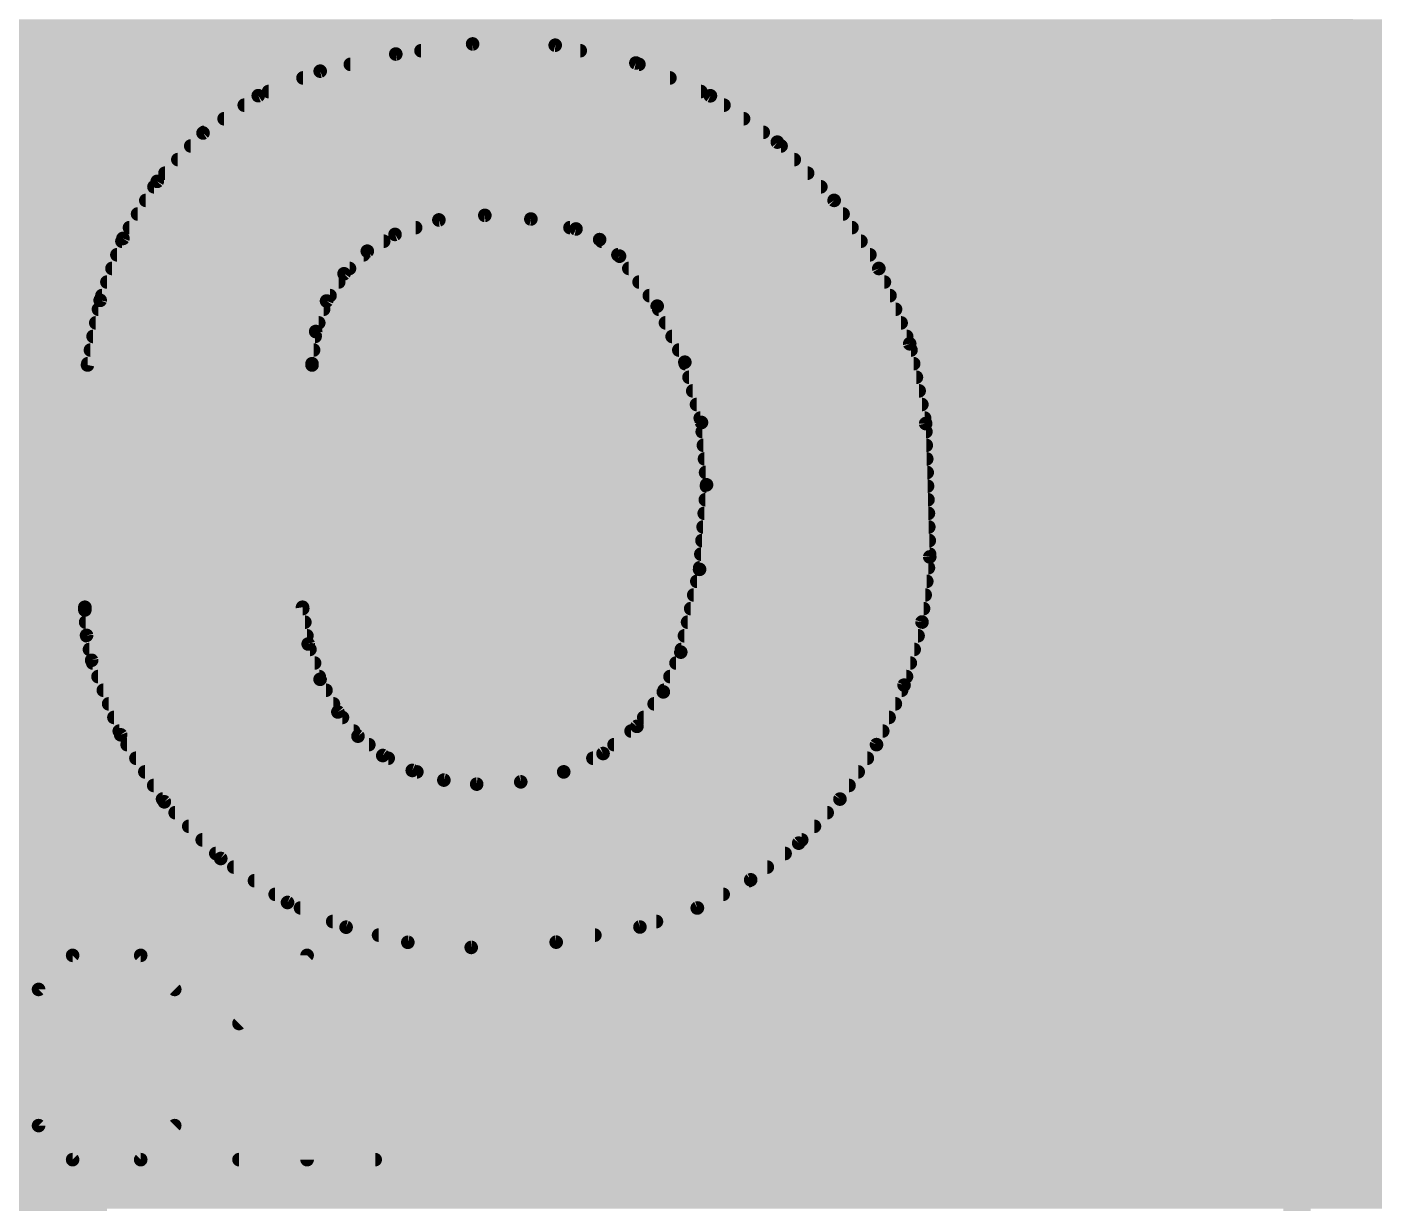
# Model space of a CAD drawing. Extents: x -29 to 78, y -15 to 28.
# Drawn here: x 14.494 to 17.009, y 11.87 to 14.065 of the extents above; entities that cross this region are included whole.
import ezdxf

# ---------------------------------------------------------------- set-up
doc = ezdxf.new("R2010")
doc.units = 0
for name, color, linetype in [('1', 12, 'CONTINUOUS'), ('201', 110, 'CONTINUOUS'), ('22', 40, 'CONTINUOUS'), ('25', 253, 'CONTINUOUS'), ('29', 253, 'CONTINUOUS'), ('31', 253, 'CONTINUOUS'), ('39', 12, 'CONTINUOUS'), ('51', 53, 'CONTINUOUS')]:
    doc.layers.add(name, color=color, linetype=linetype)

# ---------------------------------------------------------------- blocks, each defined once
blk = doc.blocks.new('RECT')
blk.add_solid([(-0.5, -0.5), (0.5, -0.5), (-0.5, 0.5), (0.5, 0.5)])

msp = doc.modelspace()

# ---------------------------------------------------------------- linework, layer by layer
at = {"layer": '1', "const_width": 0.254}
for points in [[(14.517, 13.2779), (14.544, 13.3049)], [(14.544, 13.3049), (14.544, 12.192)], [(16.4592, 13.3049), (16.444, 13.3049)], [(16.4592, 12.192), (16.4592, 13.3049)], [(14.517, 11.176), (14.517, 13.2779)], [(14.544, 12.192), (16.4592, 12.192)]]:
    msp.add_lwpolyline(points, dxfattribs=at)
at = {"layer": '1', "const_width": 0.127}
for points in [[(14.6075, 13.3049, 1), (14.4805, 13.3049)], [(14.5889, 13.26, 1), (14.4991, 13.3498)], [(16.444, 13.3684, 1), (16.444, 13.2414)], [(16.5227, 13.3049, 1), (16.3957, 13.3049)], [(16.4592, 13.2414, 1), (16.4592, 13.3684)], [(14.5805, 13.2779, 1), (14.4535, 13.2779)], [(14.4721, 13.3228, 1), (14.5619, 13.233)], [(14.544, 12.2555, 1), (14.544, 12.1285)], [(16.4592, 12.1285, 1), (16.4592, 12.2555)], [(14.4805, 12.192, 1), (14.6075, 12.192)], [(16.3957, 12.192, 1), (16.5227, 12.192)]]:
    msp.add_lwpolyline(points, format="xyb", dxfattribs=at)
at = {"layer": '22', "const_width": 0.0254}
for points in [[(15.3264, 14.0335), (15.183, 14.0146)], [(15.2301, 14.0208), (15.5274, 14.0208)], [(15.4806, 14.0311), (15.3264, 14.0335)], [(15.6312, 13.9979), (15.4806, 14.0311)], [(15.183, 14.0146), (15.0419, 13.9827)], [(15.0981, 13.9954), (15.6369, 13.9954)], [(15.7703, 13.9368), (15.6312, 13.9979)], [(15.0419, 13.9827), (14.9262, 13.9369)], [(15.0098, 13.97), (15.6947, 13.97)], [(14.9262, 13.9369), (14.8232, 13.8673)], [(14.9456, 13.9446), (15.7525, 13.9446)], [(15.8952, 13.8502), (15.7703, 13.9368)], [(14.9, 13.9192), (15.7957, 13.9192)], [(14.8625, 13.8938), (15.8323, 13.8938)], [(14.8232, 13.8673), (14.7376, 13.777)], [(14.8249, 13.8684), (15.869, 13.8684)], [(16.0013, 13.7414), (15.8952, 13.8502)], [(14.8002, 13.843), (15.9023, 13.843)], [(14.7761, 13.8176), (15.927, 13.8176)], [(14.7376, 13.777), (14.6736, 13.6703)], [(14.7521, 13.7922), (15.9518, 13.7922)], [(14.7315, 13.7668), (15.9766, 13.7668)], [(14.7163, 13.7414), (16.0014, 13.7414)], [(16.0847, 13.6144), (16.0013, 13.7414)], [(14.701, 13.716), (16.018, 13.716)], [(15.1816, 13.6779), (15.2634, 13.7049)], [(15.2634, 13.7049), (15.3492, 13.7135)], [(15.3492, 13.7135), (15.4352, 13.7067)], [(15.4352, 13.7067), (15.5194, 13.6881)], [(14.6736, 13.6703), (14.6311, 13.5548)], [(14.6858, 13.6906), (15.2201, 13.6906)], [(15.1298, 13.6467), (15.1816, 13.6779)], [(15.5081, 13.6906), (16.0347, 13.6906)], [(15.5194, 13.6881), (15.5635, 13.6683)], [(15.5635, 13.6683), (15.6007, 13.6373)], [(14.6717, 13.6652), (15.1605, 13.6652)], [(15.0865, 13.6045), (15.1298, 13.6467)], [(15.5672, 13.6652), (16.0514, 13.6652)], [(14.6624, 13.6398), (15.1228, 13.6398)], [(15.5977, 13.6398), (16.0681, 13.6398)], [(15.6007, 13.6373), (15.671, 13.5441)], [(14.6531, 13.6144), (15.0966, 13.6144)], [(15.0538, 13.5536), (15.0865, 13.6045)], [(15.618, 13.6144), (16.0848, 13.6144)], [(16.1424, 13.4738), (16.0847, 13.6144)], [(14.6437, 13.589), (15.0765, 13.589)], [(15.6371, 13.589), (16.0952, 13.589)], [(14.6311, 13.5548), (14.6075, 13.4341)], [(14.6344, 13.5636), (15.0602, 13.5636)], [(15.0335, 13.4967), (15.0538, 13.5536)], [(15.6563, 13.5636), (16.1056, 13.5636)], [(15.671, 13.5441), (15.7226, 13.4394)], [(14.6279, 13.5382), (15.0483, 13.5382)], [(15.6739, 13.5382), (16.116, 13.5382)], [(14.6229, 13.5128), (15.0392, 13.5128)], [(15.0266, 13.4366), (15.0335, 13.4967)], [(15.6864, 13.5128), (16.1264, 13.5128)], [(14.6179, 13.4874), (15.0324, 13.4874)], [(15.6989, 13.4874), (16.1368, 13.4874)], [(16.1722, 13.3248), (16.1424, 13.4738)], [(14.613, 13.462), (15.0295, 13.462)], [(15.7114, 13.462), (16.1448, 13.462)], [(14.6075, 13.4341), (15.0266, 13.4341)], [(14.608, 13.4366), (15.0266, 13.4366)], [(15.0266, 13.4341), (15.0266, 13.4366)], [(15.7226, 13.4394), (15.7537, 13.3269)], [(15.7233, 13.4366), (16.1499, 13.4366)], [(15.7304, 13.4112), (16.1549, 13.4112)], [(15.7374, 13.3858), (16.16, 13.3858)], [(15.7444, 13.3604), (16.1651, 13.3604)], [(15.7514, 13.335), (16.1702, 13.335)], [(15.7537, 13.3269), (15.7632, 13.2105)], [(16.1798, 13.0759), (16.1722, 13.3248)], [(15.7551, 13.3096), (16.1727, 13.3096)], [(15.7572, 13.2842), (16.1734, 13.2842)], [(15.7593, 13.2588), (16.1742, 13.2588)], [(15.7613, 13.2334), (16.175, 13.2334)], [(15.7632, 13.2105), (15.7501, 13.0526)], [(15.763, 13.208), (16.1758, 13.208)], [(15.7609, 13.1826), (16.1765, 13.1826)], [(15.7588, 13.1572), (16.1773, 13.1572)], [(15.7567, 13.1318), (16.1781, 13.1318)], [(15.7546, 13.1064), (16.1789, 13.1064)], [(15.7525, 13.081), (16.1796, 13.081)], [(16.1653, 12.9543), (16.1798, 13.0759)], [(15.7501, 13.0526), (15.715, 12.8981)], [(15.7503, 13.0556), (16.1774, 13.0556)], [(15.745, 13.0302), (16.1743, 13.0302)], [(15.7392, 13.0048), (16.1713, 13.0048)], [(15.0089, 12.9819), (14.6025, 12.9819)], [(14.6025, 12.9819), (14.6025, 12.9769)], [(14.6025, 12.9794), (15.0093, 12.9794)], [(14.6025, 12.9769), (14.6057, 12.9295)], [(15.0195, 12.9132), (15.0089, 12.9819)], [(15.7335, 12.9794), (16.1683, 12.9794)], [(14.604, 12.954), (15.0132, 12.954)], [(15.7277, 12.954), (16.1652, 12.954)], [(16.1319, 12.8366), (16.1653, 12.9543)], [(14.6057, 12.9295), (14.6152, 12.8829)], [(14.6059, 12.9286), (15.0171, 12.9286)], [(15.7219, 12.9286), (16.158, 12.9286)], [(14.6111, 12.9032), (15.0228, 12.9032)], [(15.0417, 12.8474), (15.0195, 12.9132)], [(15.715, 12.8981), (15.6824, 12.8239)], [(15.7162, 12.9032), (16.1508, 12.9032)], [(14.6152, 12.8829), (14.6694, 12.7438)], [(14.6172, 12.8778), (15.0314, 12.8778)], [(15.7061, 12.8778), (16.1436, 12.8778)], [(14.6271, 12.8524), (15.04, 12.8524)], [(15.0749, 12.7864), (15.0417, 12.8474)], [(15.6949, 12.8524), (16.1364, 12.8524)], [(14.637, 12.827), (15.0528, 12.827)], [(15.6824, 12.8239), (15.6331, 12.7596)], [(15.6838, 12.827), (16.1274, 12.827)], [(16.0804, 12.7255), (16.1319, 12.8366)], [(14.6469, 12.8016), (15.0666, 12.8016)], [(15.6653, 12.8016), (16.1157, 12.8016)], [(14.6568, 12.7762), (15.0834, 12.7762)], [(15.1124, 12.7412), (15.0749, 12.7864)], [(15.6459, 12.7762), (16.1039, 12.7762)], [(14.6667, 12.7508), (15.1044, 12.7508)], [(14.6694, 12.7438), (14.7509, 12.6187)], [(15.1587, 12.7051), (15.1124, 12.7412)], [(15.6331, 12.7596), (15.5699, 12.7089)], [(15.6222, 12.7508), (16.0921, 12.7508)], [(14.6814, 12.7254), (15.1327, 12.7254)], [(15.5905, 12.7254), (16.0804, 12.7254)], [(16.0122, 12.6238), (16.0804, 12.7255)], [(14.6979, 12.7), (15.1688, 12.7)], [(15.2138, 12.6772), (15.1587, 12.7051)], [(15.5699, 12.7089), (15.4965, 12.6746)], [(15.551, 12.7), (16.0633, 12.7)], [(14.7145, 12.6746), (15.2224, 12.6746)], [(15.2728, 12.6593), (15.2138, 12.6772)], [(15.4965, 12.6746), (15.4163, 12.656)], [(15.4965, 12.6746), (16.0463, 12.6746)], [(14.731, 12.6492), (16.0292, 12.6492)], [(15.334, 12.6517), (15.2728, 12.6593)], [(15.4163, 12.656), (15.334, 12.6517)], [(14.7476, 12.6238), (16.0122, 12.6238)], [(14.7509, 12.6187), (14.8562, 12.5129)], [(15.9351, 12.5415), (16.0122, 12.6238)], [(14.7711, 12.5984), (15.9884, 12.5984)], [(14.7964, 12.573), (15.9646, 12.573)], [(14.8216, 12.5476), (15.9408, 12.5476)], [(15.8455, 12.4731), (15.9351, 12.5415)], [(14.8469, 12.5222), (15.9098, 12.5222)], [(14.8562, 12.5129), (14.9809, 12.4308)], [(14.8806, 12.4968), (15.8766, 12.4968)], [(14.9192, 12.4714), (15.8423, 12.4714)], [(15.7458, 12.4204), (15.8455, 12.4731)], [(14.9578, 12.446), (15.7942, 12.446)], [(14.9809, 12.4308), (15.0902, 12.3847)], [(15.0051, 12.4206), (15.7461, 12.4206)], [(15.6388, 12.385), (15.7458, 12.4204)], [(15.0652, 12.3952), (15.6696, 12.3952)], [(15.0902, 12.3847), (15.2055, 12.3564)], [(15.1509, 12.3698), (15.5546, 12.3698)], [(15.4824, 12.3568), (15.6388, 12.385)], [(15.2055, 12.3564), (15.3238, 12.3469)], [(15.3238, 12.3469), (15.4824, 12.3568)]]:
    msp.add_lwpolyline(points, dxfattribs=at)
at = {"layer": '22', "const_width": 0.0127}
for points in [[(15.2301, 14.0272, 1), (15.2301, 14.0145)], [(15.3265, 14.0398, 1), (15.3263, 14.0272)], [(15.3272, 14.0272, 1), (15.3256, 14.0398)], [(15.482, 14.0373, 1), (15.4792, 14.0249)], [(15.4805, 14.0248, 1), (15.4807, 14.0375)], [(15.5274, 14.0145, 1), (15.5274, 14.0272)], [(15.0981, 14.0017, 1), (15.0981, 13.9891)], [(15.1822, 14.0209, 1), (15.1838, 14.0083)], [(15.1844, 14.0084, 1), (15.1816, 14.0208)], [(15.6338, 14.0037, 1), (15.6286, 13.9921)], [(15.6298, 13.9917, 1), (15.6326, 14.0041)], [(15.6369, 13.9891, 1), (15.6369, 14.0017)], [(15.0098, 13.9764, 1), (15.0098, 13.9637)], [(15.0405, 13.9889, 1), (15.0433, 13.9765)], [(15.0442, 13.9768, 1), (15.0396, 13.9886)], [(15.6947, 13.9637, 1), (15.6947, 13.9764)], [(14.9239, 13.9428, 1), (14.9286, 13.931)], [(14.9298, 13.9317, 1), (14.9227, 13.9422)], [(14.9456, 13.951, 1), (14.9456, 13.9383)], [(15.7525, 13.9383, 1), (15.7525, 13.951)], [(15.7739, 13.942, 1), (15.7667, 13.9315)], [(15.7678, 13.9309, 1), (15.7729, 13.9426)], [(14.9, 13.9255, 1), (14.9, 13.9129)], [(15.7957, 13.9129, 1), (15.7957, 13.9255)], [(14.8625, 13.9002, 1), (14.8625, 13.8875)], [(15.8323, 13.8875, 1), (15.8323, 13.9002)], [(14.8196, 13.8725, 1), (14.8267, 13.862)], [(14.8249, 13.8748, 1), (14.8249, 13.8621)], [(14.8278, 13.8629, 1), (14.8186, 13.8716)], [(15.869, 13.8621, 1), (15.869, 13.8748)], [(15.8998, 13.8546, 1), (15.8907, 13.8458)], [(15.8916, 13.845, 1), (15.8988, 13.8554)], [(14.8002, 13.8493, 1), (14.8002, 13.8367)], [(15.9023, 13.8367, 1), (15.9023, 13.8493)], [(14.7761, 13.8239, 1), (14.7761, 13.8113)], [(15.927, 13.8113, 1), (15.927, 13.8239)], [(14.733, 13.7813, 1), (14.7422, 13.7726)], [(14.7431, 13.7737, 1), (14.7322, 13.7802)], [(14.7521, 13.7986, 1), (14.7521, 13.7859)], [(15.9518, 13.7859, 1), (15.9518, 13.7986)], [(14.7315, 13.7731, 1), (14.7315, 13.7605)], [(15.9766, 13.7605, 1), (15.9766, 13.7731)], [(14.7163, 13.7477, 1), (14.7163, 13.7351)], [(16.0066, 13.7449, 1), (15.996, 13.7379)], [(15.9968, 13.737, 1), (16.0059, 13.7459)], [(16.0014, 13.7351, 1), (16.0014, 13.7477)], [(14.701, 13.7224, 1), (14.701, 13.7097)], [(15.2628, 13.7112, 1), (15.2641, 13.6986)], [(15.2654, 13.6989, 1), (15.2614, 13.711)], [(15.3497, 13.7198, 1), (15.3487, 13.7072)], [(15.3498, 13.7072, 1), (15.3486, 13.7198)], [(15.4365, 13.7129, 1), (15.4338, 13.7005)], [(15.4347, 13.7003, 1), (15.4357, 13.713)], [(16.018, 13.7097, 1), (16.018, 13.7224)], [(14.6796, 13.6681, 1), (14.6676, 13.6725)], [(14.6858, 13.6969, 1), (14.6858, 13.6843)], [(15.1796, 13.6839, 1), (15.1836, 13.6719)], [(15.1849, 13.6725, 1), (15.1783, 13.6833)], [(15.2201, 13.6843, 1), (15.2201, 13.6969)], [(15.5081, 13.6969, 1), (15.5081, 13.6843)], [(15.522, 13.6939, 1), (15.5168, 13.6823)], [(15.518, 13.6819, 1), (15.5208, 13.6943)], [(15.5676, 13.6731, 1), (15.5595, 13.6634)], [(16.0347, 13.6843, 1), (16.0347, 13.6969)], [(14.6717, 13.6715, 1), (14.6717, 13.6589)], [(14.6682, 13.6736, 1), (14.679, 13.667)], [(15.1265, 13.6521, 1), (15.1331, 13.6412)], [(15.1342, 13.6421, 1), (15.1254, 13.6512)], [(15.1605, 13.6589, 1), (15.1605, 13.6715)], [(15.5609, 13.6625, 1), (15.5661, 13.6741)], [(15.5672, 13.6715, 1), (15.5672, 13.6589)], [(16.0514, 13.6589, 1), (16.0514, 13.6715)], [(14.6624, 13.6462, 1), (14.6624, 13.6335)], [(15.1228, 13.6335, 1), (15.1228, 13.6462)], [(15.5977, 13.6462, 1), (15.5977, 13.6335)], [(15.6058, 13.6411, 1), (15.5956, 13.6335)], [(15.5966, 13.6324, 1), (15.6048, 13.6422)], [(16.0681, 13.6335, 1), (16.0681, 13.6462)], [(14.6531, 13.6207, 1), (14.6531, 13.6081)], [(15.082, 13.6091, 1), (15.0909, 13.6)], [(15.0918, 13.6011, 1), (15.0811, 13.6079)], [(15.0966, 13.6081, 1), (15.0966, 13.6207)], [(15.618, 13.6207, 1), (15.618, 13.6081)], [(16.0906, 13.6168, 1), (16.0789, 13.612)], [(16.0794, 13.6109, 1), (16.0901, 13.6179)], [(16.0848, 13.6081, 1), (16.0848, 13.6207)], [(14.6437, 13.5953, 1), (14.6437, 13.5827)], [(15.0765, 13.5827, 1), (15.0765, 13.5953)], [(15.6371, 13.5953, 1), (15.6371, 13.5827)], [(16.0952, 13.5827, 1), (16.0952, 13.5953)], [(14.6252, 13.557, 1), (14.6371, 13.5526)], [(14.6374, 13.5536, 1), (14.6249, 13.5561)], [(14.6344, 13.57, 1), (14.6344, 13.5573)], [(15.0484, 13.5571, 1), (15.0591, 13.5502)], [(15.0598, 13.5515, 1), (15.0478, 13.5558)], [(15.0602, 13.5573, 1), (15.0602, 13.57)], [(15.6563, 13.57, 1), (15.6563, 13.5573)], [(15.6767, 13.5469, 1), (15.6653, 13.5413)], [(16.1056, 13.5573, 1), (16.1056, 13.57)], [(14.6279, 13.5445, 1), (14.6279, 13.5319)], [(15.0483, 13.5319, 1), (15.0483, 13.5445)], [(15.6659, 13.5403, 1), (15.6761, 13.5479)], [(15.6739, 13.5445, 1), (15.6739, 13.5319)], [(16.116, 13.5319, 1), (16.116, 13.5445)], [(14.6229, 13.5191, 1), (14.6229, 13.5065)], [(15.0275, 13.4988, 1), (15.0395, 13.4945)], [(15.0398, 13.496, 1), (15.0272, 13.4974)], [(15.0392, 13.5065, 1), (15.0392, 13.5191)], [(15.6864, 13.5191, 1), (15.6864, 13.5065)], [(16.1264, 13.5065, 1), (16.1264, 13.5191)], [(14.6179, 13.4938, 1), (14.6179, 13.4811)], [(15.0324, 13.4811, 1), (15.0324, 13.4938)], [(15.6989, 13.4938, 1), (15.6989, 13.4811)], [(16.1486, 13.4751, 1), (16.1362, 13.4726)], [(16.1365, 13.4714, 1), (16.1483, 13.4762)], [(16.1368, 13.4811, 1), (16.1368, 13.4938)], [(14.613, 13.4684, 1), (14.613, 13.4557)], [(15.0295, 13.4557, 1), (15.0295, 13.4684)], [(15.7114, 13.4684, 1), (15.7114, 13.4557)], [(16.1448, 13.4557, 1), (16.1448, 13.4684)], [(14.6075, 13.4405, 1), (14.6075, 13.4278)], [(14.6013, 13.4353, 1), (14.6137, 13.4329)], [(14.608, 13.4429, 1), (14.608, 13.4303)], [(15.0203, 13.4373, 1), (15.0329, 13.4359)], [(15.0329, 13.4366, 1), (15.0203, 13.4366)], [(15.0203, 13.4341, 1), (15.0329, 13.4341)], [(15.0266, 13.4303, 1), (15.0266, 13.4429)], [(15.0266, 13.4278, 1), (15.0266, 13.4405)], [(15.7287, 13.4411, 1), (15.7165, 13.4377)], [(15.7169, 13.4366, 1), (15.7283, 13.4422)], [(15.7233, 13.4429, 1), (15.7233, 13.4303)], [(16.1499, 13.4303, 1), (16.1499, 13.4429)], [(15.7304, 13.4176, 1), (15.7304, 13.4049)], [(16.1549, 13.4049, 1), (16.1549, 13.4176)], [(15.7374, 13.3922, 1), (15.7374, 13.3795)], [(16.16, 13.3795, 1), (16.16, 13.3922)], [(15.7444, 13.3667, 1), (15.7444, 13.3541)], [(16.1651, 13.3541, 1), (16.1651, 13.3667)], [(15.7514, 13.3414, 1), (15.7514, 13.3287)], [(15.76, 13.3274, 1), (15.7474, 13.3263)], [(15.7476, 13.3252, 1), (15.7598, 13.3285)], [(16.1785, 13.325, 1), (16.1659, 13.3246)], [(16.166, 13.3236, 1), (16.1784, 13.326)], [(16.1702, 13.3287, 1), (16.1702, 13.3414)], [(15.7551, 13.316, 1), (15.7551, 13.3033)], [(16.1727, 13.3033, 1), (16.1727, 13.316)], [(15.7572, 13.2905, 1), (15.7572, 13.2779)], [(16.1734, 13.2779, 1), (16.1734, 13.2905)], [(15.7593, 13.2652, 1), (15.7593, 13.2525)], [(16.1742, 13.2525, 1), (16.1742, 13.2652)], [(15.7613, 13.2398, 1), (15.7613, 13.2271)], [(16.175, 13.2271, 1), (16.175, 13.2398)], [(15.763, 13.2143, 1), (15.763, 13.2017)], [(15.7695, 13.21, 1), (15.7569, 13.211)], [(15.7569, 13.21, 1), (15.7695, 13.211)], [(16.1758, 13.2017, 1), (16.1758, 13.2143)], [(15.7609, 13.189, 1), (15.7609, 13.1763)], [(16.1765, 13.1763, 1), (16.1765, 13.189)], [(15.7588, 13.1636, 1), (15.7588, 13.1509)], [(16.1773, 13.1509, 1), (16.1773, 13.1636)], [(15.7567, 13.1381, 1), (15.7567, 13.1255)], [(16.1781, 13.1255, 1), (16.1781, 13.1381)], [(15.7546, 13.1128, 1), (15.7546, 13.1001)], [(16.1789, 13.1001, 1), (16.1789, 13.1128)], [(15.7525, 13.0874, 1), (15.7525, 13.0747)], [(16.1861, 13.0751, 1), (16.1735, 13.0767)], [(16.1735, 13.0757, 1), (16.1861, 13.0761)], [(16.1796, 13.0747, 1), (16.1796, 13.0874)], [(15.7438, 13.0531, 1), (15.7564, 13.0521)], [(15.7563, 13.0512, 1), (15.7439, 13.054)], [(15.7503, 13.0619, 1), (15.7503, 13.0493)], [(16.1774, 13.0493, 1), (16.1774, 13.0619)], [(15.745, 13.0366, 1), (15.745, 13.0239)], [(16.1743, 13.0239, 1), (16.1743, 13.0366)], [(15.7392, 13.0112, 1), (15.7392, 12.9985)], [(16.1713, 12.9985, 1), (16.1713, 13.0112)], [(14.6025, 12.9883, 1), (14.6025, 12.9756)], [(14.6088, 12.9773, 1), (14.5962, 12.9765)], [(14.6089, 12.9819, 1), (14.5962, 12.9819)], [(14.6025, 12.9857, 1), (14.6025, 12.9731)], [(14.5962, 12.9769, 1), (14.6089, 12.9769)], [(15.0152, 12.9829, 1), (15.0026, 12.9809)], [(15.0089, 12.9756, 1), (15.0089, 12.9883)], [(15.0093, 12.9731, 1), (15.0093, 12.9857)], [(15.7335, 12.9857, 1), (15.7335, 12.9731)], [(16.1683, 12.9731, 1), (16.1683, 12.9857)], [(14.604, 12.9604, 1), (14.604, 12.9477)], [(15.0132, 12.9477, 1), (15.0132, 12.9604)], [(15.7277, 12.9604, 1), (15.7277, 12.9477)], [(16.159, 12.9551, 1), (16.1716, 12.9536)], [(16.1714, 12.9526, 1), (16.1592, 12.9561)], [(16.1652, 12.9477, 1), (16.1652, 12.9604)], [(14.6119, 12.9307, 1), (14.5995, 12.9282)], [(14.5994, 12.929, 1), (14.612, 12.9299)], [(14.6059, 12.935, 1), (14.6059, 12.9223)], [(15.0171, 12.9223, 1), (15.0171, 12.935)], [(15.7219, 12.935, 1), (15.7219, 12.9223)], [(16.158, 12.9223, 1), (16.158, 12.935)], [(14.6111, 12.9095, 1), (14.6111, 12.8969)], [(15.0255, 12.9153, 1), (15.0134, 12.9112)], [(15.0132, 12.9123, 1), (15.0257, 12.9142)], [(15.0228, 12.8969, 1), (15.0228, 12.9095)], [(15.7088, 12.8995, 1), (15.7212, 12.8967)], [(15.7208, 12.8955, 1), (15.7092, 12.9007)], [(15.7162, 12.9095, 1), (15.7162, 12.8969)], [(16.1508, 12.8969, 1), (16.1508, 12.9095)], [(14.6211, 12.8852, 1), (14.6093, 12.8806)], [(14.609, 12.8816, 1), (14.6214, 12.8842)], [(14.6172, 12.8841, 1), (14.6172, 12.8715)], [(15.0314, 12.8715, 1), (15.0314, 12.8841)], [(15.7061, 12.8841, 1), (15.7061, 12.8715)], [(16.1436, 12.8715, 1), (16.1436, 12.8841)], [(14.6271, 12.8588, 1), (14.6271, 12.8461)], [(15.0473, 12.8504, 1), (15.0361, 12.8444)], [(15.0357, 12.8454, 1), (15.0477, 12.8494)], [(15.04, 12.8461, 1), (15.04, 12.8588)], [(15.6949, 12.8588, 1), (15.6949, 12.8461)], [(16.1364, 12.8461, 1), (16.1364, 12.8588)], [(14.637, 12.8333, 1), (14.637, 12.8207)], [(15.0528, 12.8207, 1), (15.0528, 12.8333)], [(15.6766, 12.8265, 1), (15.6882, 12.8214)], [(15.6875, 12.82, 1), (15.6774, 12.8278)], [(15.6838, 12.8333, 1), (15.6838, 12.8207)], [(16.1258, 12.8383, 1), (16.138, 12.8348)], [(16.1376, 12.8339, 1), (16.1261, 12.8392)], [(16.1274, 12.8207, 1), (16.1274, 12.8333)], [(14.6469, 12.8079, 1), (14.6469, 12.7953)], [(15.0666, 12.7953, 1), (15.0666, 12.8079)], [(15.6653, 12.8079, 1), (15.6653, 12.7953)], [(16.1157, 12.7953, 1), (16.1157, 12.8079)], [(14.6568, 12.7826, 1), (14.6568, 12.7699)], [(15.0798, 12.7905, 1), (15.07, 12.7823)], [(15.0693, 12.7834, 1), (15.0805, 12.7894)], [(15.0834, 12.7699, 1), (15.0834, 12.7826)], [(15.6459, 12.7826, 1), (15.6459, 12.7699)], [(16.1039, 12.7699, 1), (16.1039, 12.7826)], [(14.6667, 12.7571, 1), (14.6667, 12.7445)], [(14.6747, 12.7473, 1), (14.6641, 12.7403)], [(14.6635, 12.7415, 1), (14.6753, 12.7461)], [(15.1044, 12.7445, 1), (15.1044, 12.7571)], [(15.1163, 12.7462, 1), (15.1085, 12.7362)], [(15.1075, 12.7372, 1), (15.1173, 12.7453)], [(15.6222, 12.7571, 1), (15.6222, 12.7445)], [(15.6281, 12.7635, 1), (15.6382, 12.7557)], [(15.6371, 12.7546, 1), (15.6291, 12.7645)], [(16.0921, 12.7445, 1), (16.0921, 12.7571)], [(14.6814, 12.7317, 1), (14.6814, 12.7191)], [(15.1327, 12.7191, 1), (15.1327, 12.7317)], [(15.5905, 12.7317, 1), (15.5905, 12.7191)], [(16.0747, 12.7281, 1), (16.0862, 12.7228)], [(16.0857, 12.7219, 1), (16.0751, 12.729)], [(16.0804, 12.7191, 1), (16.0804, 12.7317)], [(14.6979, 12.7064, 1), (14.6979, 12.6937)], [(15.1616, 12.7108, 1), (15.1558, 12.6994)], [(15.1548, 12.7001, 1), (15.1626, 12.7101)], [(15.1688, 12.6937, 1), (15.1688, 12.7064)], [(15.551, 12.7064, 1), (15.551, 12.6937)], [(15.566, 12.7138, 1), (15.5739, 12.7039)], [(15.5726, 12.7031, 1), (15.5673, 12.7146)], [(16.0633, 12.6937, 1), (16.0633, 12.7064)], [(14.7145, 12.6809, 1), (14.7145, 12.6683)], [(15.2156, 12.6833, 1), (15.2119, 12.6712)], [(15.2109, 12.6716, 1), (15.2166, 12.6829)], [(15.2224, 12.6683, 1), (15.2224, 12.6809)], [(15.4938, 12.6804, 1), (15.4992, 12.6688)], [(15.4965, 12.6809, 1), (15.4965, 12.6683)], [(15.4979, 12.6684, 1), (15.4951, 12.6808)], [(16.0463, 12.6683, 1), (16.0463, 12.6809)], [(14.731, 12.6555, 1), (14.731, 12.6429)], [(15.2735, 12.6656, 1), (15.272, 12.653)], [(15.2709, 12.6532, 1), (15.2746, 12.6653)], [(15.3337, 12.658, 1), (15.3343, 12.6454)], [(15.3332, 12.6454, 1), (15.3348, 12.658)], [(15.4148, 12.6621, 1), (15.4177, 12.6498)], [(15.4166, 12.6496, 1), (15.4159, 12.6623)], [(16.0292, 12.6429, 1), (16.0292, 12.6555)], [(14.7476, 12.6302, 1), (14.7476, 12.6175)], [(14.7554, 12.6232, 1), (14.7464, 12.6142)], [(14.7456, 12.6152, 1), (14.7562, 12.6222)], [(16.0069, 12.6273, 1), (16.0175, 12.6203)], [(16.0168, 12.6195, 1), (16.0076, 12.6281)], [(16.0122, 12.6175, 1), (16.0122, 12.6302)], [(14.7711, 12.6047, 1), (14.7711, 12.5921)], [(15.9884, 12.5921, 1), (15.9884, 12.6047)], [(14.7964, 12.5793, 1), (14.7964, 12.5667)], [(15.9646, 12.5667, 1), (15.9646, 12.5793)], [(14.8216, 12.554, 1), (14.8216, 12.5413)], [(15.9305, 12.5458, 1), (15.9398, 12.5372)], [(15.939, 12.5365, 1), (15.9313, 12.5466)], [(15.9408, 12.5413, 1), (15.9408, 12.554)], [(14.8469, 12.5285, 1), (14.8469, 12.5159)], [(14.8597, 12.5182, 1), (14.8527, 12.5076)], [(15.9098, 12.5159, 1), (15.9098, 12.5285)], [(14.8517, 12.5084, 1), (14.8607, 12.5174)], [(14.8806, 12.5031, 1), (14.8806, 12.4905)], [(15.8766, 12.4905, 1), (15.8766, 12.5031)], [(14.9192, 12.4778, 1), (14.9192, 12.4651)], [(15.8417, 12.4781, 1), (15.8494, 12.468)], [(15.8423, 12.4651, 1), (15.8423, 12.4778)], [(15.8485, 12.4675, 1), (15.8426, 12.4787)], [(14.9578, 12.4523, 1), (14.9578, 12.4397)], [(15.7942, 12.4397, 1), (15.7942, 12.4523)], [(14.9834, 12.4367, 1), (14.9784, 12.4249)], [(14.9774, 12.4255, 1), (14.9844, 12.4361)], [(15.0051, 12.4269, 1), (15.0051, 12.4143)], [(15.7429, 12.4261, 1), (15.7488, 12.4148)], [(15.7478, 12.4144, 1), (15.7438, 12.4265)], [(15.7461, 12.4143, 1), (15.7461, 12.4269)], [(15.0652, 12.4016, 1), (15.0652, 12.3889)], [(15.6696, 12.3889, 1), (15.6696, 12.4016)], [(15.0917, 12.3908, 1), (15.0887, 12.3785)], [(15.0878, 12.3788, 1), (15.0927, 12.3905)], [(15.1509, 12.3762, 1), (15.1509, 12.3635)], [(15.5546, 12.3635, 1), (15.5546, 12.3762)], [(15.6368, 12.391, 1), (15.6408, 12.379)], [(15.6399, 12.3788, 1), (15.6377, 12.3912)], [(15.206, 12.3628, 1), (15.205, 12.3501)], [(15.204, 12.3503, 1), (15.207, 12.3626)], [(15.3234, 12.3532, 1), (15.3242, 12.3406)], [(15.3233, 12.3406, 1), (15.3243, 12.3532)], [(15.4813, 12.363, 1), (15.4835, 12.3505)], [(15.4828, 12.3504, 1), (15.482, 12.3631)]]:
    msp.add_lwpolyline(points, format="xyb", dxfattribs=at)
at = {"layer": '25', "const_width": 0.0254}
for points in [[(14.5797, 12.332), (14.5161, 12.2685)], [(14.7068, 12.332), (14.5797, 12.332)], [(14.7703, 12.2685), (14.7068, 12.332)], [(14.8903, 12.2049), (15.0174, 12.332)], [(15.0174, 12.332), (15.0174, 11.9507)], [(14.5161, 12.2685), (14.5161, 12.0143)], [(14.5161, 12.0143), (14.5797, 11.9507)], [(14.7068, 11.9507), (14.7703, 12.0143)], [(14.5797, 11.9507), (14.7068, 11.9507)], [(14.8903, 11.9507), (15.1445, 11.9507)]]:
    msp.add_lwpolyline(points, dxfattribs=at)
at = {"layer": '25', "const_width": 0.0127}
for points in [[(14.5797, 12.3384, 1), (14.5797, 12.3257)], [(14.5841, 12.3275, 1), (14.5752, 12.3365)], [(14.7113, 12.3365, 1), (14.7023, 12.3275)], [(14.7068, 12.3257, 1), (14.7068, 12.3384)], [(15.0238, 12.332, 1), (15.0111, 12.332)], [(15.0219, 12.3275, 1), (15.0129, 12.3365)], [(14.5225, 12.2685, 1), (14.5098, 12.2685)], [(14.5116, 12.273, 1), (14.5206, 12.264)], [(14.7658, 12.264, 1), (14.7748, 12.273)], [(14.8858, 12.2094, 1), (14.8948, 12.2004)], [(14.5206, 12.0187, 1), (14.5116, 12.0098)], [(14.7748, 12.0098, 1), (14.7658, 12.0187)], [(14.5098, 12.0143, 1), (14.5225, 12.0143)], [(14.5797, 11.9571, 1), (14.5797, 11.9444)], [(14.5752, 11.9462, 1), (14.5841, 11.9552)], [(14.7023, 11.9552, 1), (14.7113, 11.9462)], [(14.7068, 11.9444, 1), (14.7068, 11.9571)], [(14.8903, 11.9571, 1), (14.8903, 11.9444)], [(15.0111, 11.9507, 1), (15.0238, 11.9507)], [(15.1445, 11.9444, 1), (15.1445, 11.9571)]]:
    msp.add_lwpolyline(points, format="xyb", dxfattribs=at)
at = {"layer": '39', "const_width": 0.0508}
for points in [[(13.9194, 12.159), (16.8654, 12.159)], [(16.8654, 12.159), (16.8654, 10.193)]]:
    msp.add_lwpolyline(points, dxfattribs=at)
at = {"layer": '39', "const_width": 0.0254}
for points in [[(16.8781, 12.159, 1), (16.8527, 12.159)], [(16.8654, 12.1463, 1), (16.8654, 12.1717)]]:
    msp.add_lwpolyline(points, format="xyb", dxfattribs=at)
at = {"layer": '51', "const_width": 0.1524}
for points in [[(16.894, 15.405), (16.894, 13.805)], [(16.894, 13.805), (14.094, 13.805)]]:
    msp.add_lwpolyline(points, dxfattribs=at)
at = {"layer": '51', "const_width": 0.0762}
for points in [[(16.894, 13.7669, 1), (16.894, 13.8431)], [(16.8559, 13.805, 1), (16.9321, 13.805)]]:
    msp.add_lwpolyline(points, format="xyb", dxfattribs=at)

# ---------------------------------------------------------------- block references
at = {"layer": '1', "xscale": 0.55, "yscale": 1.2}
for p in [(14.544, 13.3049), (15.494, 13.3049), (16.444, 13.3049)]:
    msp.add_blockref('RECT', p, dxfattribs=at)
at = {"layer": '201'}
for p, xscale, yscale in [((17.9933, 14.0208), 36.1036, 0.1168), ((17.9933, 13.904), 36.1036, 0.1168), ((17.9933, 13.7872), 36.1036, 0.1169), ((17.9349, 13.6703), 35.9867, 0.1168), ((17.9349, 13.5534), 35.9867, 0.1169), ((17.9349, 13.4366), 35.9867, 0.1168), ((17.9349, 13.3198), 35.9867, 0.1168), ((17.9349, 13.203), 35.9867, 0.1169), ((17.9349, 13.0861), 35.9867, 0.1168), ((17.9349, 12.9693), 35.9867, 0.1169), ((17.9349, 12.8524), 35.9867, 0.1168), ((17.9349, 12.7356), 35.9867, 0.1168), ((17.9349, 12.6188), 35.9867, 0.1169), ((17.9349, 12.5019), 35.9867, 0.1168), ((17.9349, 12.3851), 35.9867, 0.1169), ((17.9349, 12.2682), 35.9867, 0.1168), ((17.9349, 12.1514), 35.9867, 0.1168), ((17.9349, 12.0346), 35.9867, 0.1169), ((17.9349, 11.9177), 35.9867, 0.1168)]:
    msp.add_blockref('RECT', p, dxfattribs=dict(at, xscale=xscale, yscale=yscale))
at = {"layer": '22', "xscale": 0.4953, "yscale": 0.4851, "rotation": 180}
msp.add_blockref('RECT', (16.5367, 12.6174), dxfattribs=at)
at = {"layer": '29', "xscale": 0.7532, "yscale": 1.4032}
for p in [(14.544, 13.3049), (15.494, 13.3049), (16.444, 13.3049)]:
    msp.add_blockref('RECT', p, dxfattribs=at)
at = {"layer": '31', "xscale": 0.55, "yscale": 1.2}
for p in [(14.544, 13.3049), (15.494, 13.3049), (16.444, 13.3049)]:
    msp.add_blockref('RECT', p, dxfattribs=at)
at = {"layer": '51', "xscale": 0.5, "yscale": 0.65}
for p in [(14.544, 13.43), (15.494, 13.43), (16.444, 13.43)]:
    msp.add_blockref('RECT', p, dxfattribs=at)

doc.saveas('drawing.dxf')
